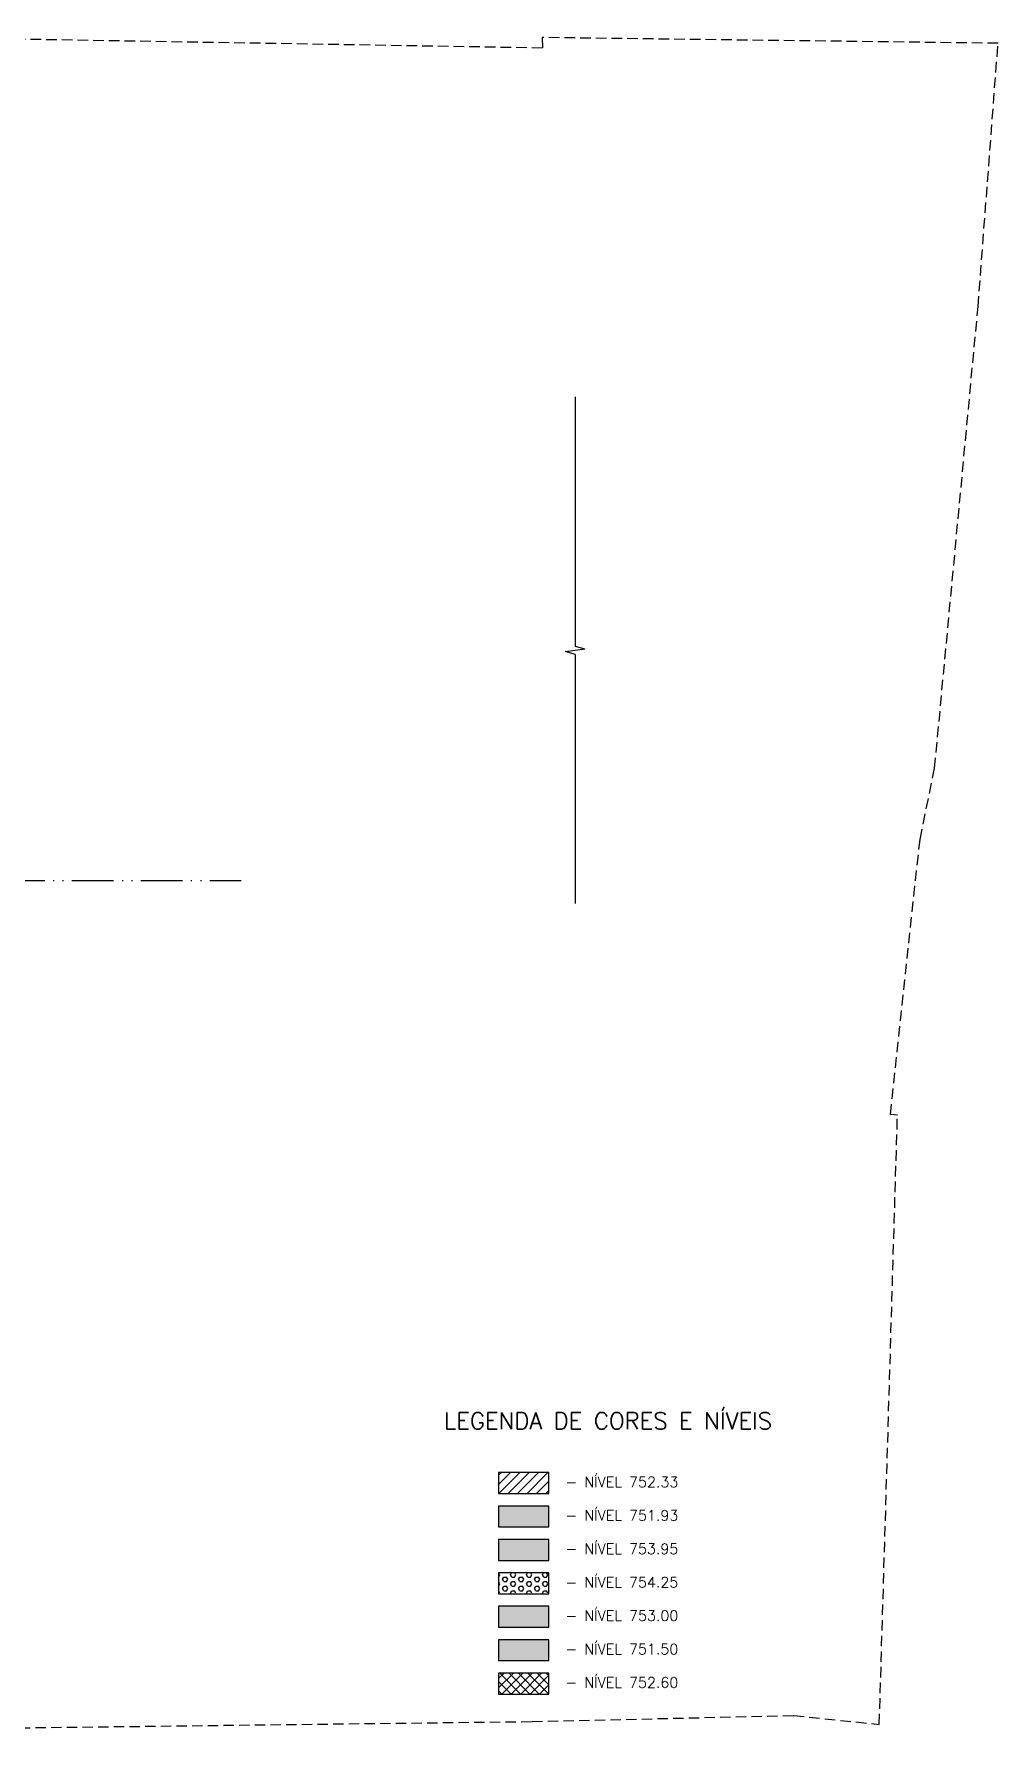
# Model space of a CAD drawing. Extents: x -14651 to 4579, y -10691 to -1290.
# Drawn here: x 3425 to 4579, y -10607 to -8576 of the extents above; entities that cross this region are included whole.
import ezdxf

# ---------------------------------------------------------------- set-up
doc = ezdxf.new("R2010")
doc.units = 0
doc.header["$LTSCALE"] = 25
doc.linetypes.add('DASHED2', pattern=[0.375, 0.25, -0.125])
doc.linetypes.add('ESTILO_TQS_0004', pattern=[3.3, 2, -0.4, 0.05, -0.4, 0.05, -0.4])
for name, color, linetype in [('EIXOS', 1, 'ESTILO_TQS_0004'), ('H2', 252, 'Continuous'), ('H4', 254, 'Continuous'), ('Linha_fina', 1, 'Continuous'), ('P-S', 5, 'Continuous'), ('T2', 3, 'Continuous'), ('T3', 4, 'Continuous'), ('TERRENO', 1, 'DASHED2')]:
    doc.layers.add(name, color=color, linetype=linetype)
doc.styles.add('Texto2', font='romans.shx', dxfattribs={"height": 12.5})
doc.styles.add('Texto3', font='romans.shx', dxfattribs={"height": 20})

# ---------------------------------------------------------------- blocks, each defined once
blk = doc.blocks.new('interrup')
at = {"layer": 'Linha_fina'}
for p, q in [((-1, 0), (-0.33, 2.31)), ((0.33, -2.31), (-0.33, 2.31)), ((1, 0), (0.33, -2.31))]:
    blk.add_line(p, q, dxfattribs=at)

msp = doc.modelspace()

# ---------------------------------------------------------------- hatches: boundary and pattern name
at = {"layer": 'H2'}
h = msp.add_hatch(dxfattribs=at)
h.set_pattern_fill('ANSI31', color=256, scale=2.5, style=0)
h.set_pattern_definition([(45, (0, 131.378), (-5.61266, 5.61266), [])])
h.paths.add_polyline_path([(3981.13, -10322.95), (4041.13, -10322.95), (4041.13, -10297.95), (3981.13, -10297.95)])
for color, points in [(256, [(4041.13, -10377.95), (3981.13, -10377.95), (3981.13, -10402.95), (4041.13, -10402.95)]), (151, [(4041.13, -10457.95), (3981.13, -10457.95), (3981.13, -10482.95), (4041.13, -10482.95)]), (201, [(4041.13, -10497.95), (3981.13, -10497.95), (3981.13, -10522.95), (4041.13, -10522.95)])]:
    msp.add_hatch(color=color, dxfattribs=at).paths.add_polyline_path(points)
h = msp.add_hatch(dxfattribs=at)
h.set_pattern_fill('HEX', color=256, style=0)
h.set_pattern_definition([(0, (4625.6465, 6426.8033), (0, 5.4992613), [3.175, -6.35]), (120, (4625.6465, 6426.8033), (-4.7625, -2.7496307), [3.175, -6.35]), (60, (4628.8215, 6426.8033), (-4.7625, 2.7496307), [3.175, -6.35])])
h.paths.add_polyline_path([(4041.13, -10417.95), (3981.13, -10417.95), (3981.13, -10442.95), (4041.13, -10442.95)])
h = msp.add_hatch(dxfattribs=at)
h.set_pattern_fill('ANSI37', color=256, scale=2.5, style=0)
h.paths.add_polyline_path([(4041.13, -10537.95), (3981.13, -10537.95), (3981.13, -10562.95), (4041.13, -10562.95)])
at = {"layer": 'H4'}
msp.add_hatch(color=256, dxfattribs=at).paths.add_polyline_path([(4041.13, -10362.95), (4041.13, -10337.95), (3981.13, -10337.95), (3981.13, -10362.95)])

# ---------------------------------------------------------------- linework, layer by layer
at = {"layer": 'EIXOS'}
msp.add_line((-572.08, -9589.1), (3672.89, -9589.1), dxfattribs=at)
at = {"layer": 'Linha_fina'}
for p, q in [((4072.79, -9010.41), (4072.79, -9308.65)), ((4072.79, -9318.65), (4072.79, -9616.89))]:
    msp.add_line(p, q, dxfattribs=at)
at = {"layer": 'P-S', "linetype": 'Continuous'}
for points in [[(3981.13, -10322.95), (4041.13, -10322.95), (4041.13, -10297.95), (3981.13, -10297.95), (3981.13, -10322.95)], [(3981.13, -10362.95), (4041.13, -10362.95), (4041.13, -10337.95), (3981.13, -10337.95), (3981.13, -10362.95)], [(3981.13, -10402.95), (4041.13, -10402.95), (4041.13, -10377.95), (3981.13, -10377.95), (3981.13, -10402.95)], [(3981.13, -10442.95), (4041.13, -10442.95), (4041.13, -10417.95), (3981.13, -10417.95), (3981.13, -10442.95)], [(3981.13, -10482.95), (4041.13, -10482.95), (4041.13, -10457.95), (3981.13, -10457.95), (3981.13, -10482.95)], [(3981.13, -10522.95), (4041.13, -10522.95), (4041.13, -10497.95), (3981.13, -10497.95), (3981.13, -10522.95)], [(3981.13, -10562.95), (4041.13, -10562.95), (4041.13, -10537.95), (3981.13, -10537.95), (3981.13, -10562.95)]]:
    msp.add_lwpolyline(points, dxfattribs=at)
at = {"layer": 'TERRENO', "linetype": 'DASHED2', "ltscale": 2}
msp.add_lwpolyline([(1370.85, -10596.96), (1899.7, -10605.56), (2137.16, -10606.46), (2374.62, -10607.28), (2842.89, -10599.37), (3089.44, -10607.28), (4021.12, -10595.9), (4334.18, -10588.63), (4436.7, -10599.32), (4458.36, -9870.12), (4449.9, -9869.21), (4485.38, -9540.08), (4502.87, -9454.87), (4554.85, -8902.42), (4578.78, -8587.19), (4033.18, -8580.33), (4033.51, -8592.87), (3025.53, -8576), (2359.47, -8578.84), (1610.11, -8581.94)], dxfattribs=at)

# ---------------------------------------------------------------- block references
at = {"layer": 'Linha_fina', "xscale": 5, "yscale": 5, "zscale": 5, "rotation": 270}
msp.add_blockref('interrup', (4072.79, -9313.65), dxfattribs=at)

# ---------------------------------------------------------------- texts
at = {"layer": 'T2', "style": 'Texto2'}
for s, p in [('- NÍVEL 752.33', (4061.13, -10315.45)), ('- NÍVEL 751.93', (4061.13, -10355.45)), ('- NÍVEL 753.95', (4061.13, -10395.45)), ('- NÍVEL 754.25', (4061.13, -10435.45)), ('- NÍVEL 753.00', (4061.13, -10475.45)), ('- NÍVEL 751.50', (4061.13, -10515.45)), ('- NÍVEL 752.60', (4061.13, -10555.45))]:
    msp.add_text(s, height=12.5, dxfattribs=at).set_placement(p)
at = {"layer": 'T3', "style": 'Texto3'}
msp.add_text('LEGENDA DE CORES E NÍVEIS', height=20, dxfattribs=at).set_placement((3915.9, -10245.99))

doc.saveas('drawing.dxf')
